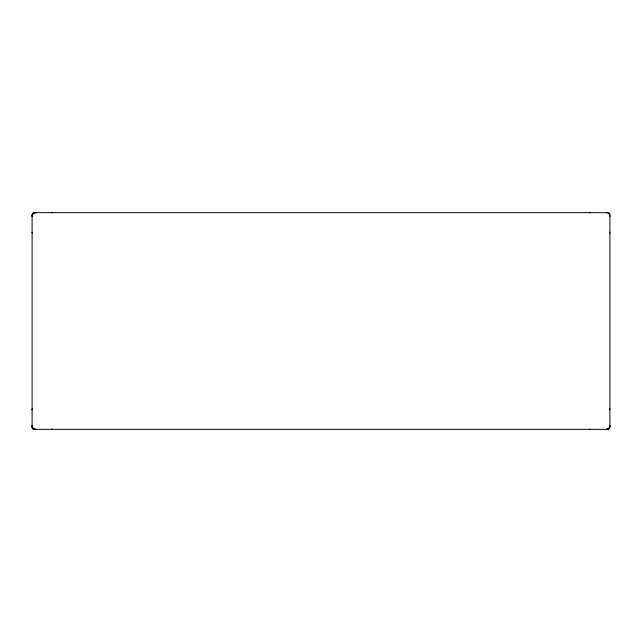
<?xml version="1.0" encoding="UTF-8"?>
<svg xmlns="http://www.w3.org/2000/svg" width="642" height="642" viewBox="0 0 642 642"><rect width="100%" height="100%" fill="white"/><g stroke="black" fill="none" stroke-linecap="round" stroke-linejoin="round"><path stroke-width="0.96" d="M34.267 429.337L607.733 429.337A2.167 2.167 0 0 0 609.9 427.171L609.9 214.829A2.167 2.167 0 0 0 607.733 212.662L34.267 212.662A2.167 2.167 0 0 0 32.1 214.829L32.1 427.171A2.167 2.167 0 0 0 34.267 429.337A2.167 2.167 0 0 1 32.1 427.171M609.9 232.163A2.167 2.167 0 0 1 609.547 233.351M589.605 212.815A2.167 2.167 0 0 1 590.399 212.662M590.399 429.337A2.167 2.167 0 0 1 589.605 429.185M609.547 408.649A2.167 2.167 0 0 1 609.9 409.837M51.601 212.662A2.167 2.167 0 0 1 52.395 212.815M32.453 233.351A2.167 2.167 0 0 1 32.1 232.163M32.453 408.649A2.167 2.167 0 0 0 32.1 409.837A2.167 2.167 0 0 1 32.389 408.753M52.395 429.185A2.167 2.167 0 0 1 51.601 429.337A2.167 2.167 0 0 0 52.395 429.185M606.289 212.662A3.611 3.611 0 0 1 609.9 216.274M32.1 425.726A3.611 3.611 0 0 0 35.711 429.337A3.611 3.611 0 0 1 32.1 425.726M606.289 429.337A3.611 3.611 0 0 0 609.9 425.726A3.611 3.611 0 0 1 606.289 429.337M35.711 212.662A3.611 3.611 0 0 0 32.1 216.274A3.611 3.611 0 0 1 35.711 212.662"/></g></svg>
